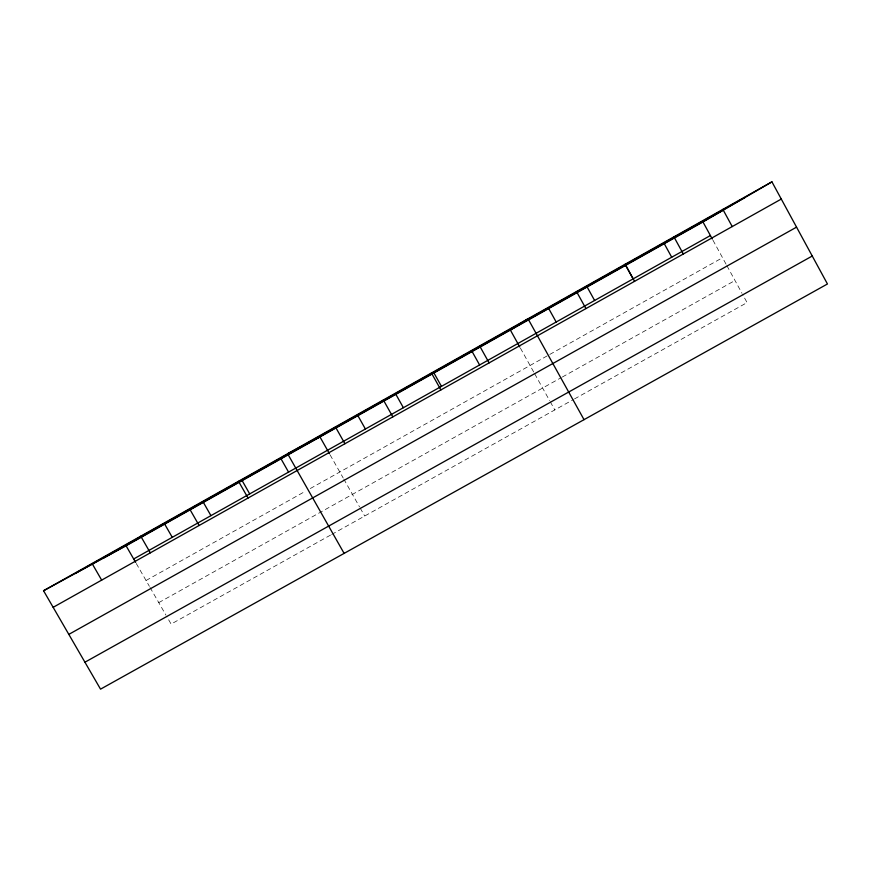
<?xml version="1.0" encoding="UTF-8"?>
<svg xmlns="http://www.w3.org/2000/svg" width="871" height="871" viewBox="0 0 871 871"><rect width="100%" height="100%" fill="white"/><g stroke="black" fill="none" stroke-linecap="round" stroke-linejoin="round"><path stroke-width="0.65" stroke-dasharray="4.36 3.27" d="M146.045 580.489L305.59 491.157M310.305 488.522L548.643 355.074M549.797 354.421L722.527 257.707M158.772 602.634L561.185 377.666M562.35 377.023L734.993 280.506M330.512 535.11L171.108 624.082L166.568 616.178M331.688 534.456L573.347 399.56M574.512 398.918L747.078 302.596L742.625 294.452M136.279 563.504L149.398 586.325M150.062 587.49L165.915 615.057M330.098 454.847L343.13 477.885M343.795 479.061L359.538 506.911M360.18 508.043L364.699 516.024M520.423 348.139L534.032 372.603M534.685 373.79L549.666 400.714M550.309 401.869L554.783 409.925M712.957 240.211L726.262 264.544M726.893 265.688L741.994 293.287"/><path stroke-width="1.31" d="M43.55 590.734L126.088 545.779L702.973 221.953L771.924 181.843L827.45 283.979L100.535 689.157L43.55 590.734L771.924 181.843M75.156 573.521L745.445 197.249M102.887 558.409L722.288 210.717M133.677 558.975L710.398 235.54M53.153 607.327L781.287 199.067M68.831 634.382L796.551 227.146M84.933 662.21L812.251 256.02M92.076 563.493L101.667 580.13M164.684 524.113L172.262 537.331M140.743 536.177L150.313 552.845M126.088 545.779L135.626 562.372M203.368 502.393L210.934 515.643M189.551 508.773L199.111 525.485M242.149 480.629L249.705 493.901M238.512 481.293L248.05 498.049M344.121 553.39L287.615 453.726L319.973 436.937L329.456 453.704M281.017 458.81L288.562 472.115M335.411 426.888L344.916 443.731M383.349 399.974L392.843 416.861M357.883 415.663L365.406 429.011M433.943 372.962L441.455 386.365M431.428 372.984L440.9 389.914M395.87 394.334L403.382 407.715M479.638 345.918L489.11 362.891M472.115 351.546L479.605 364.971M584.027 419.659L528 318.775L510.373 330.065L519.78 346.985M548.708 308.541L556.188 322.03M587.141 286.973L594.61 300.484M576.504 291.545L585.933 308.595M664.268 243.673L671.715 257.239M625.138 264.24L634.556 281.333M625.661 265.35L633.119 278.883M702.973 221.953L712.315 239.035M673.925 236.858L683.321 253.994M722.854 209.388L732.228 226.569"/></g></svg>
